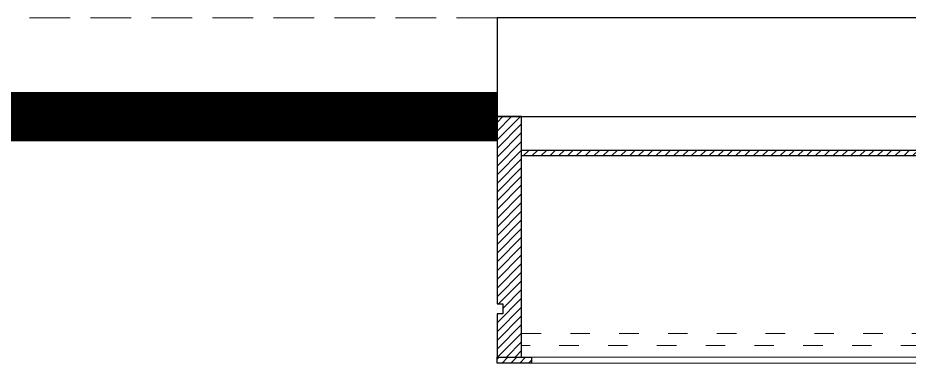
# Model space of a CAD drawing. Header units: feet. Extents: x 3393246 to 3407599, y -4897297 to -4884924.
# Drawn here: x 3400989 to 3401893, y -4889710 to -4889360 of the extents above; entities that cross this region are included whole.
import ezdxf

# ---------------------------------------------------------------- set-up
doc = ezdxf.new("R2010")
doc.units = ezdxf.units.FT
doc.header["$LTSCALE"] = 33
doc.header["$MEASUREMENT"] = 0
doc.linetypes.add('a_p6_plan_L18$0$HIDDEN', pattern=[0.375, 0.25, -0.125])
doc.linetypes.add('ACAD_ISO03W100', pattern=[30, 12, -18])
for name, color, linetype, lineweight in [('LENS-PARTITION', 21, 'Continuous', 25), ('LENS_CURTAIN', 5, 'a_p6_plan_L18$0$HIDDEN', 9), ('LK-FF&E WALL', 1, 'Continuous', 9), ('LK-FLUTTED FINISH', 20, 'Continuous', 30), ('LN-ELEVATION-1', 81, 'Continuous', 25), ('LN-ELEVATION-3', 125, 'Continuous', 18), ('LN-ELEVATION-4', 145, 'Continuous', 13), ('LN-HATCH', 251, 'Continuous', 0)]:
    doc.layers.add(name, color=color, linetype=linetype, lineweight=lineweight)
pattern_1 = [(45, (4209746.041545029, 1706864.740126446), (-4.490128060534575, 4.490128060534575), [])]
pattern_2 = [(45, (4210046.041545031, 1706864.740126446), (-4.490128060534575, 4.490128060534575), [])]

# ---------------------------------------------------------------- blocks, each defined once
blk = doc.blocks.new('CLENS 900')
at = {"layer": 'LN-HATCH', "ltscale": 0.5}
h = blk.add_hatch(dxfattribs=at)
h.set_pattern_fill('ANSI31', color=256, scale=50)
h.set_pattern_definition([(45, (911.7948143622632, 249.9999999999854), (-4.419417382415921, 4.419417382415921), [])])
h.paths.add_polyline_path([(0, 250), (0, 60), (6, 60), (6, 50), (0, 50), (0, 6), (25, 6), (25, 250)])
h = blk.add_hatch(dxfattribs=at)
h.set_pattern_fill('ANSI31', color=256, scale=2)
h.set_pattern_definition(pattern_1)
h.paths.add_polyline_path([(900, 250), (900, 60), (894, 60), (894, 50), (900, 50), (900, 6), (875, 6), (875, 250)])
h = blk.add_hatch(dxfattribs=at)
h.set_pattern_fill('ANSI31', color=256, scale=2)
h.set_pattern_definition(pattern_2)
h.paths.add_polyline_path([(875.0000000000146, 209.9999999999854), (25, 210), (25, 216), (875.0000000000146, 215.9999999999854)])
h = blk.add_hatch(dxfattribs=at)
h.set_pattern_fill('ANSI31', color=256, scale=2)
h.set_pattern_definition(pattern_2)
h.paths.add_polyline_path([(35, 6), (35, 0), (0, 0), (0, 6)])
h = blk.add_hatch(dxfattribs=at)
h.set_pattern_fill('ANSI31', color=256, scale=2)
h.set_pattern_definition(pattern_1)
h.paths.add_polyline_path([(865, 6), (865, 0), (900, 0), (900, 6)])
at = {"layer": 'LN-ELEVATION-1', "ltscale": 0.5}
for points in [[(0, 250), (0, 60), (6, 60), (6, 50), (0, 50), (0, 6), (25, 6), (25, 250)], [(900, 250), (900, 60), (894, 60), (894, 50), (900, 50), (900, 6), (875, 6), (875, 250)], [(875, 210), (25, 210), (25, 216), (875, 216)], [(35, 6), (35, 0), (0, 0), (0, 6)], [(865, 6), (865, 0), (900, 0), (900, 6)]]:
    blk.add_lwpolyline(points, close=True, dxfattribs=at)
at = {"layer": 'LN-ELEVATION-3', "ltscale": 0.5}
for p, q in [((25, 250), (875, 250)), ((35, 6), (865, 6)), ((865, 0), (35, 0))]:
    blk.add_line(p, q, dxfattribs=at)
at = {"layer": 'LN-ELEVATION-4', "linetype": 'ACAD_ISO03W100', "ltscale": 0.05}
blk.add_lwpolyline([(25, 30), (875, 30), (875, 18), (25, 18)], close=True, dxfattribs=at)

msp = doc.modelspace()

# ---------------------------------------------------------------- linework, layer by layer
at = {"layer": 'LENS-PARTITION'}
msp.add_lwpolyline([(3403649.717435134, -4889360.005269547), (3401474.790454856, -4889360.005269549), (3401474.790454856, -4889460.005269547), (3402857.067716591, -4889460.005269545), (3403549.790454855, -4889460.005269547), (3403574.790454855, -4889460.005269547), (3403712.740196922, -4889460.005269545)], close=True, dxfattribs=at)
at = {"layer": 'LENS_CURTAIN', "ltscale": 5}
msp.add_lwpolyline([(3401474.790454856, -4889360.005269547), (3400724.790454856, -4889360.005269547), (3400724.790454856, -4889460.005269547), (3401474.790454856, -4889460.005269547)], close=True, dxfattribs=at)
at = {"layer": 'LK-FLUTTED FINISH', "linetype": 'ACAD_ISO03W100', "ltscale": 0.05, "const_width": 50}
msp.add_lwpolyline([(3401474.790454856, -4889460.005269547), (3396278.071605674, -4889460.005269547)], dxfattribs=at)

# ---------------------------------------------------------------- block references
at = {"layer": 'LK-FF&E WALL'}
msp.add_blockref('CLENS 900', (3401474.790454856, -4889710.005269547), dxfattribs=at)

doc.saveas('drawing.dxf')
